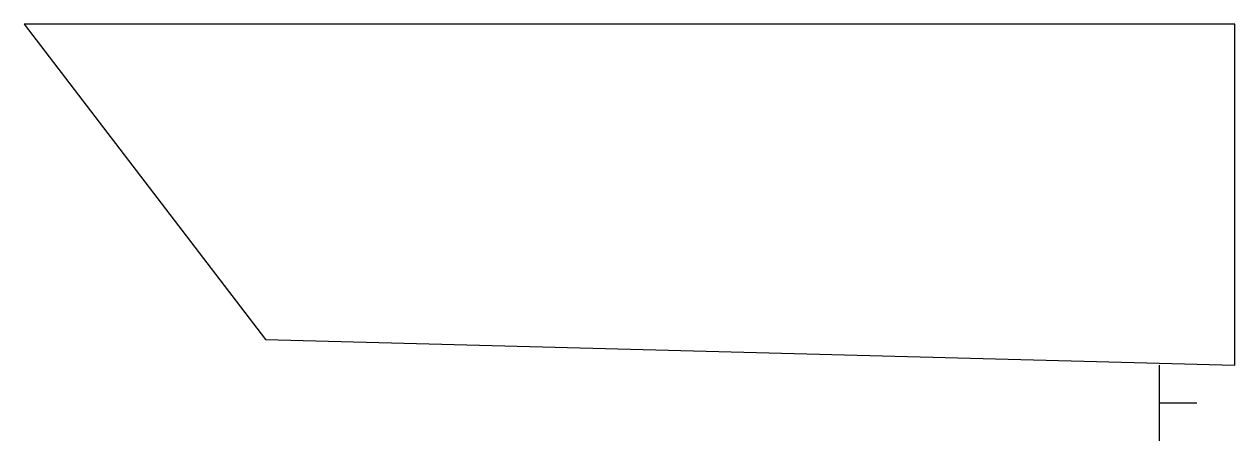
# Model space of a CAD drawing. Header units: millimetres. Extents: x -959 to 641, y -342 to 208.
import ezdxf

# ---------------------------------------------------------------- set-up
doc = ezdxf.new("R2010")
doc.units = ezdxf.units.MM

msp = doc.modelspace()

# ---------------------------------------------------------------- linework, layer by layer
at = {"color": 0, "linetype": 'ByBlock', "lineweight": -2}
for p, q in [((540.5, -241.8), (540.5, -341.8)), ((540.5, -291.8), (590.5, -291.8))]:
    msp.add_line(p, q, dxfattribs=at)
msp.add_lwpolyline([(640.5, 208.2), (-959.5, 208.2), (-640.5, -208.2), (640.5, -241.8)], close=True, dxfattribs=at)

doc.saveas('drawing.dxf')
